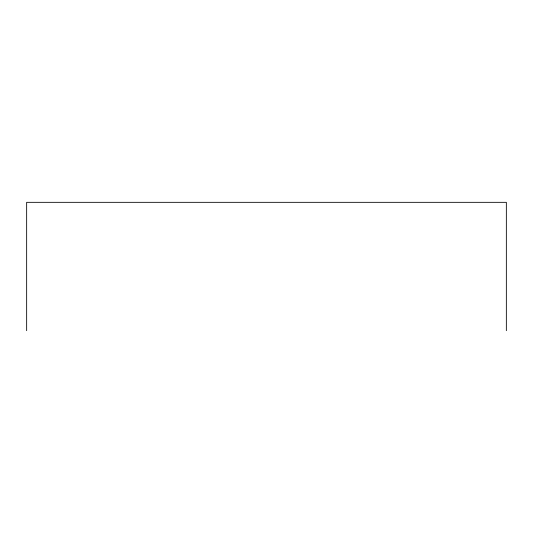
<?xml version="1.0" encoding="UTF-8"?>
<svg xmlns="http://www.w3.org/2000/svg" width="533" height="533" viewBox="0 0 533 533"><rect width="100%" height="100%" fill="white"/><g stroke="black" fill="none" stroke-linecap="round" stroke-linejoin="round"><path stroke-width="0.8" d="M506.35 330.667L506.35 202.333L26.65 202.333L26.65 330.667"/></g></svg>
